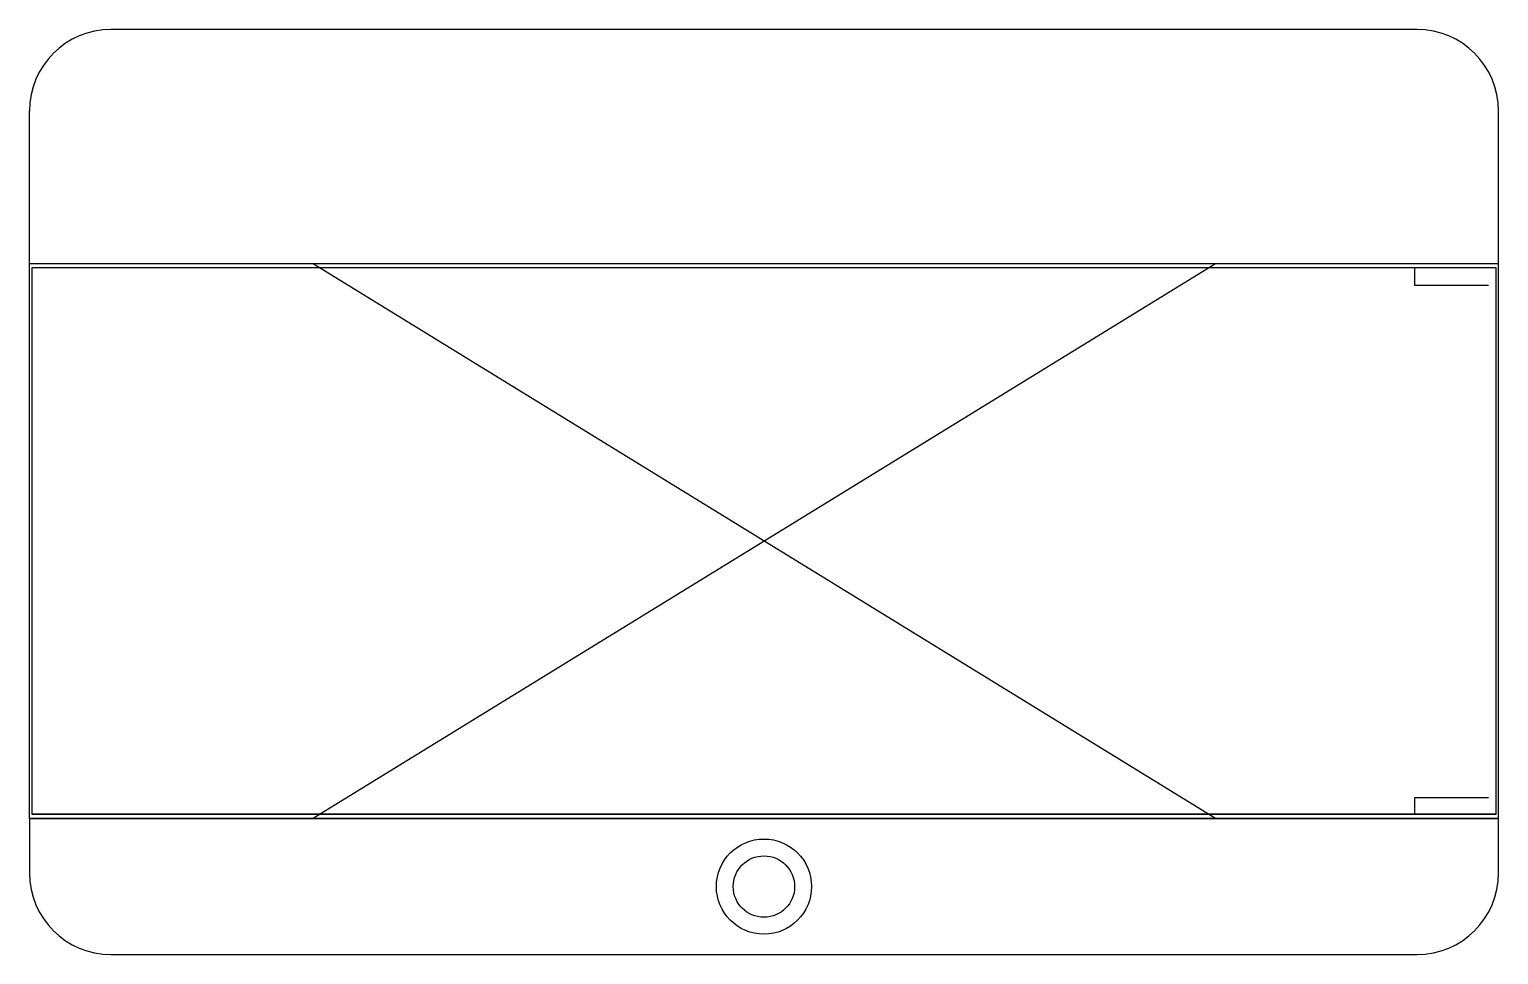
# Model space of a CAD drawing. Header units: inches. Extents: x -13.4 to 0.1, y -6.2 to 2.3.
import ezdxf

# ---------------------------------------------------------------- set-up
doc = ezdxf.new("R2010")
doc.units = ezdxf.units.IN
doc.layers.get('0').update_dxf_attribs({"linetype": 'CONTINUOUS'})

msp = doc.modelspace()

# ---------------------------------------------------------------- linework, layer by layer
for p, q in [((-0.657, 2.349), (-12.656, 2.349)), ((-13.406, 0.199), (-13.406, 1.599)), ((0.093, -5.401), (0.093, 1.599)), ((-13.406, 0.199), (0.093, 0.199)), ((-13.406, -4.901), (-13.406, 0.199)), ((0.07, 0.159), (-13.383, 0.159)), ((-13.383, 0.159), (-13.383, -4.861)), ((0.07, 0.159), (-13.383, 0.159)), ((-10.805, -4.901), (-2.508, 0.199)), ((-2.508, -4.901), (-10.805, 0.199)), ((0.07, 0.159), (-0.68, 0.159)), ((-0.68, 0.159), (-0.68, 0)), ((0.07, -4.861), (0.07, 0.159)), ((0.07, -4.861), (0.07, 0.159)), ((0.093, -4.901), (0.093, 0.199)), ((-0.68, 0), (0, 0)), ((0, -4.712), (-0.68, -4.712)), ((-0.68, -4.712), (-0.68, -4.861)), ((-13.406, -4.901), (0.093, -4.901)), ((0.093, -4.901), (-13.406, -4.901)), ((-13.406, -4.901), (-13.406, -5.401)), ((-13.383, -4.861), (0.07, -4.861)), ((0.07, -4.861), (-13.383, -4.861)), ((-0.68, -4.861), (0.07, -4.861)), ((0.093, -5.401), (0.093, -4.901)), ((-12.656, -6.151), (-0.657, -6.151))]:
    msp.add_line(p, q)
for radius in [0.437, 0.282]:
    msp.add_circle((-6.657, -5.526), radius)
for centre, start, end in [((-12.656, 1.599), 90, 180), ((-0.657, 1.599), 0, 90), ((-12.656, -5.401), 180, 270), ((-0.657, -5.401), -90, 0)]:
    msp.add_arc(centre, 0.75, start, end)

doc.saveas('drawing.dxf')
